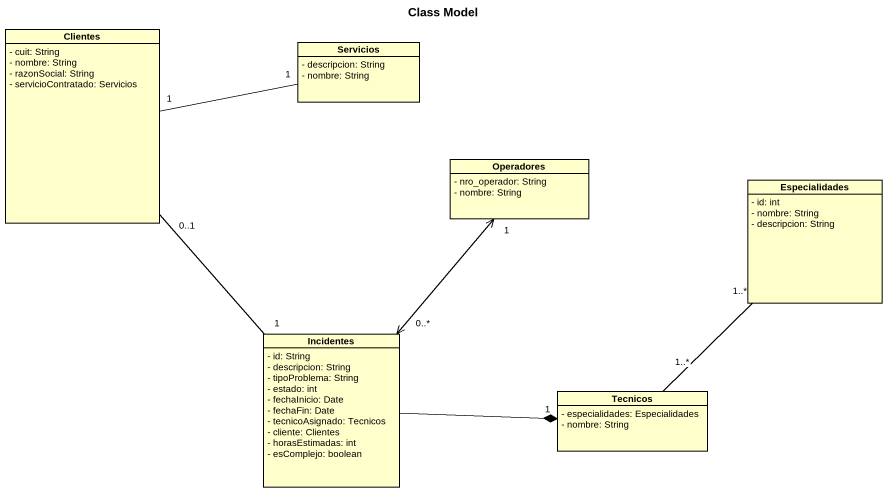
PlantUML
@startuml
title Class Model
hide circle
hide empty members
skinparam classAttributeIconSize 0
class Clientes {
  - cuit: String
  - nombre: String
  - razonSocial: String
  - servicioContratado: Servicios
}
class Servicios {
  - descripcion: String
  - nombre: String
}
class Operadores {
  - nro_operador: String
  - nombre: String
}
class Especialidades {
  - id: int
  - nombre: String
  - descripcion: String
}
class Incidentes {
  - id: String
  - descripcion: String
  - tipoProblema: String
  - estado: int
  - fechaInicio: Date
  - fechaFin: Date
  - tecnicoAsignado: Tecnicos
  - cliente: Clientes
  - horasEstimadas: int
  - esComplejo: boolean
}
class Tecnicos {
  - especialidades: Especialidades
  - nombre: String
}
Clientes "0..1" -- "1" Incidentes
Servicios "1" -left- "1" Clientes
Especialidades "1..*" -- "1..*" Tecnicos
Incidentes "0..*" <-up-> "1" Operadores
Incidentes -right-* "1" Tecnicos
@enduml
